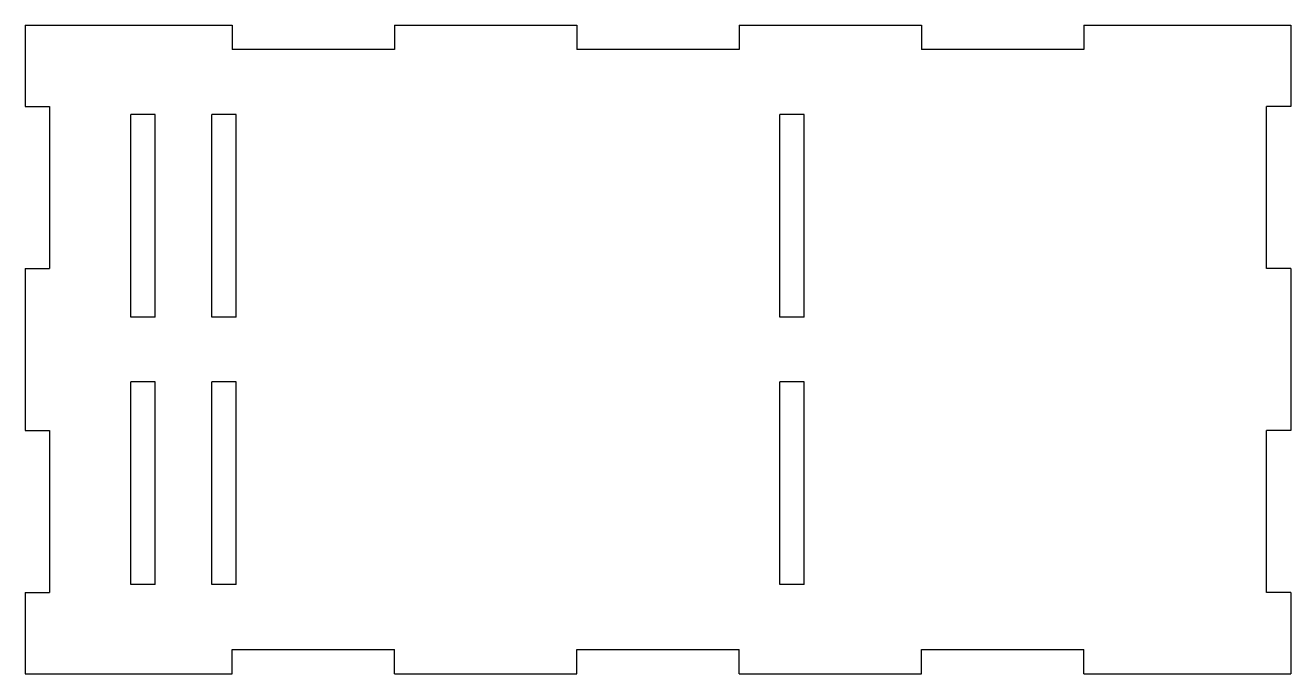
# Model space of a CAD drawing. Extents: x -78 to 78, y -40 to 40.
import ezdxf

# ---------------------------------------------------------------- set-up
doc = ezdxf.new("R2010")
doc.units = 0
doc.layers.add('VISIBLE', color=7, linetype='CONTINUOUS')

msp = doc.modelspace()

# ---------------------------------------------------------------- linework, layer by layer
at = {"layer": 'VISIBLE'}
for p, q in [((-78, 40), (-52.5, 40)), ((-78, 40), (-78, 30)), ((-52.5, 40), (-52.5, 37)), ((-32.5, 40), (-10, 40)), ((-32.5, 40), (-32.5, 37)), ((-10, 40), (-10, 37)), ((10, 40), (32.5, 40)), ((10, 40), (10, 37)), ((32.5, 40), (32.5, 37)), ((52.5, 40), (78, 40)), ((52.5, 40), (52.5, 37)), ((78, 40), (78, 30)), ((-32.5, 37), (-52.5, 37)), ((10, 37), (-10, 37)), ((52.5, 37), (32.5, 37)), ((-78, 30), (-75, 30)), ((-75, 30), (-75, 10)), ((75, 10), (75, 30)), ((78, 30), (75, 30)), ((-65, 4), (-65, 29)), ((-62, 29), (-65, 29)), ((-62, 4), (-62, 29)), ((-55, 4), (-55, 29)), ((-52, 29), (-55, 29)), ((-52, 4), (-52, 29)), ((15, 4), (15, 29)), ((18, 29), (15, 29)), ((18, 4), (18, 29)), ((-78, 10), (-75, 10)), ((-78, 10), (-78, -10)), ((78, 10), (75, 10)), ((78, 10), (78, -10)), ((-62, 4), (-65, 4)), ((-52, 4), (-55, 4)), ((18, 4), (15, 4)), ((-65, -29), (-65, -4)), ((-62, -4), (-65, -4)), ((-62, -29), (-62, -4)), ((-55, -29), (-55, -4)), ((-52, -4), (-55, -4)), ((-52, -29), (-52, -4)), ((15, -29), (15, -4)), ((18, -4), (15, -4)), ((18, -29), (18, -4)), ((-78, -10), (-75, -10)), ((-75, -10), (-75, -30)), ((75, -30), (75, -10)), ((78, -10), (75, -10)), ((-62, -29), (-65, -29)), ((-52, -29), (-55, -29)), ((18, -29), (15, -29)), ((-78, -30), (-75, -30)), ((-78, -30), (-78, -40)), ((78, -30), (75, -30)), ((78, -30), (78, -40)), ((-52.5, -37), (-32.5, -37)), ((-52.5, -40), (-52.5, -37)), ((-32.5, -40), (-32.5, -37)), ((-10, -40), (-10, -37)), ((-10, -37), (10, -37)), ((10, -40), (10, -37)), ((32.5, -40), (32.5, -37)), ((32.5, -37), (52.5, -37)), ((52.5, -40), (52.5, -37)), ((-78, -40), (-52.5, -40)), ((-32.5, -40), (-10, -40)), ((10, -40), (32.5, -40)), ((52.5, -40), (78, -40))]:
    msp.add_line(p, q, dxfattribs=at)

doc.saveas('drawing.dxf')
